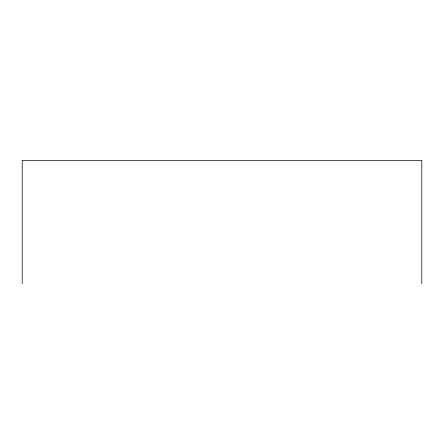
<?xml version="1.0" encoding="UTF-8"?>
<svg xmlns="http://www.w3.org/2000/svg" width="444" height="444" viewBox="0 0 444 444"><rect width="100%" height="100%" fill="white"/><g stroke="black" fill="none" stroke-linecap="round" stroke-linejoin="round"><path stroke-width="0.67" d="M421.8 283.644L421.8 160.356L22.2 160.356L22.2 283.644"/></g></svg>
